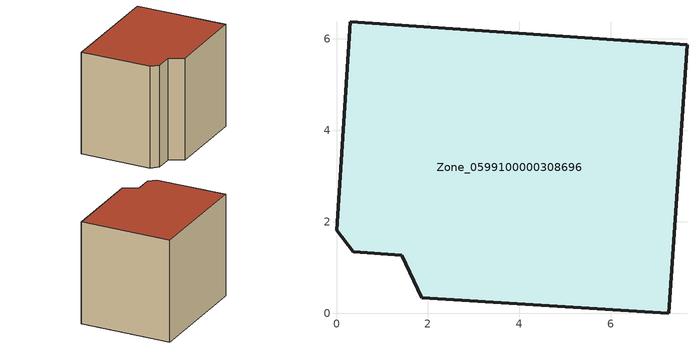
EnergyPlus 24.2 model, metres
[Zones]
Zone_0599100000308696
 floor ground (C_G): 0,1.81 0.3,6.37 7.67,5.87 7.27,0 1.87,0.34 1.43,1.27 0.37,1.34 z0
 wall outside (C_F): 0.3,6.37 0,1.81 0.37,1.34 1.43,1.27 1.87,0.34 7.27,0 7.67,5.87 0.3,6.37 z0:6.66
 roof outside (C_R): 7.27,0 7.67,5.87 0.3,6.37 0,1.81 0.37,1.34 1.43,1.27 1.87,0.34 z6.66
[BUILDING]
Pand.0599100000308696: North Axis=0; Terrain=City; Loads Convergence Tolerance Value=0.04; Temperature Convergence Tolerance Value=0.4; Solar Distribution=FullExterior; Maximum Number of Warmup Days=25; Minimum Number of Warmup Days=1
[Site:Location]
Rotterdam.The.Hague.AP_ZH_NLD Design_Conditions: Latitude=51.96; Longitude=4.45; Time Zone=1; Elevation=-4.5
[SITE:GROUNDTEMPERATURE:BUILDINGSURFACE]
18, 18, 18, 18, 18, 18, 18, 18, 18, 18, 18, 18
[MATERIAL] Thermal Absorptance=0.9; Solar Absorptance=0.7; Visible Absorptance=0.7
Name | Roughness | Thickness | Conductivity | Density | Specific Heat
G.TI.1946 | MediumSmooth | 0.15 | 1 | 540 | 1210
F.TI.1946 | Rough | 0.3 | 0.857143 | 1920 | 840
R.TI.1946 | MediumRough | 0.2 | 0.1 | 1500 | 1000
[CONSTRUCTION]
C_G: G.TI.1946
C_F: F.TI.1946
C_R: R.TI.1946
[ZONE]
Zone_0599100000308696: Type=1; Multiplier=1; Ceiling Height=Autocalculate; Volume=Autocalculate; Floor Area=autocalculate; Part of Total Floor Area=Yes
[ZONEINFILTRATION:DESIGNFLOWRATE]
Infil_Zone_0599100000308696: Zone or ZoneList or Space or SpaceList=Zone_0599100000308696; Schedule=AlwaysOn; Design Flow Rate Calculation Method=Flow/Area; Flow Rate per Floor Area=0.003; Constant Term Coefficient=1; Temperature Term Coefficient=0; Velocity Term Coefficient=0; Velocity Squared Term Coefficient=0
[HVACTEMPLATE:ZONE:IDEALLOADSAIRSYSTEM]
Zone_0599100000308696: Maximum Heating Supply Air Temperature=50; Minimum Cooling Supply Air Temperature=13; Maximum Heating Supply Air Humidity Ratio=0.0156; Minimum Cooling Supply Air Humidity Ratio=0.0077; Heating Limit=NoLimit; Cooling Limit=NoLimit; Dehumidification Control Type=ConstantSensibleHeatRatio; Cooling Sensible Heat Ratio=0.7; Dehumidification Setpoint=60; Humidification Control Type=None; Humidification Setpoint=30; Outdoor Air Method=None; Outdoor Air Flow Rate per Person=0.00944; Outdoor Air Flow Rate per Zone Floor Area=0; Outdoor Air Flow Rate per Zone=0; Demand Controlled Ventilation Type=None; Outdoor Air Economizer Type=NoEconomizer; Heat Recovery Type=None; Sensible Heat Recovery Effectiveness=0.7; Latent Heat Recovery Effectiveness=0.65
[ZONECONTROL:THERMOSTAT]
ThermostatControl_Zone_0599100000308696: Zone or ZoneList=Zone_0599100000308696; Control Type Schedule=DualSetpointControlType; Control 1=Thermostat_Zone_0599100000308696; Temperature Difference Between Cutout And Setpoint=0
[THERMOSTATSETPOINT:DUALSETPOINT]
Thermostat_Zone_0599100000308696: Heating Setpoint Temperature Schedule=HeatingSetpoint_Zone_0599100000308696; Cooling Setpoint Temperature Schedule=CoolingSetpoint_Zone_0599100000308696
[SCHEDULE:COMPACT]
HeatingSetpoint_Zone_0599100000308696: Through: 12/31, For: AllDays, Until: 24:00, 21
CoolingSetpoint_Zone_0599100000308696: Through: 12/31, For: AllDays, Until: 24:00, 24
DualSetpointControlType: Through: 12/31, For: AllDays, Until: 24:00, 4
AlwaysOn: Through: 12/31, For: AllDays, Until: 24:00, 1
